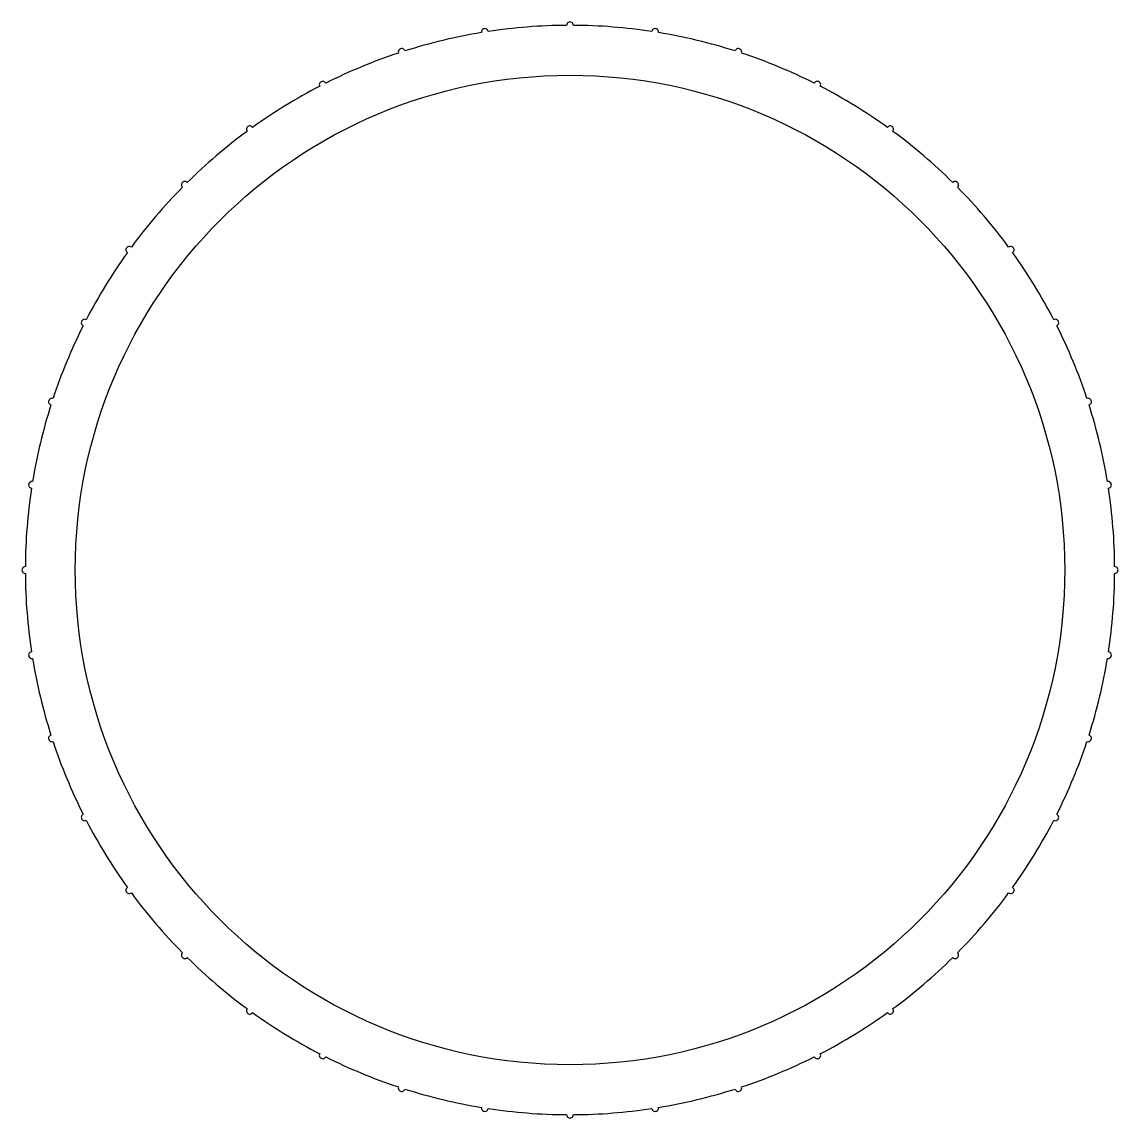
# Model space of a CAD drawing. Extents: x 135 to 183.3, y 189.6 to 237.9.
import ezdxf

# ---------------------------------------------------------------- set-up
doc = ezdxf.new("R2010")
doc.units = 0
doc.header["$LTSCALE"] = 15
doc.layers.get('0').update_dxf_attribs({"linetype": 'CONTINUOUS'})

msp = doc.modelspace()

# ---------------------------------------------------------------- linework, layer by layer
at = {"color": 0, "linetype": 'BYBLOCK'}
msp.add_lwpolyline([(142.308, 196.678, 0.036161), (144.944, 194.427, 1.003125), (145.187, 194.25, 0.036161), (148.143, 192.439, 1.003125), (148.41, 192.303, 0.036161), (151.613, 190.976, 1.003125), (151.899, 190.883, 0.036161), (155.27, 190.074, 1.003125), (155.566, 190.027, 0.036161), (159.022, 189.755, 1.003125), (159.322, 189.755, 0.036161), (162.779, 190.027, 1.003125), (163.075, 190.074, 0.036161), (166.446, 190.883, 1.003125), (166.731, 190.976, 0.036161), (169.934, 192.303, 1.003125), (170.202, 192.439, 0.036161), (173.158, 194.25, 1.003125), (173.4, 194.427, 0.036161), (176.037, 196.678, 1.003125), (176.249, 196.89, 0.036161), (178.5, 199.527, 1.003125), (178.677, 199.769, 0.036161), (180.488, 202.725, 1.003125), (180.624, 202.993, 0.036161), (181.951, 206.196, 1.003125), (182.044, 206.481, 0.036161), (182.853, 209.852, 1.003125), (182.9, 210.148, 0.036161), (183.172, 213.605, 1.003125), (183.172, 213.905, 0.036161), (182.9, 217.361, 1.003125), (182.853, 217.657, 0.036161), (182.044, 221.028, 1.003125), (181.951, 221.313, 0.036161), (180.624, 224.516, 1.003125), (180.488, 224.784, 0.036161), (178.677, 227.74, 1.003125), (178.5, 227.982, 0.036161), (176.249, 230.619, 1.003125), (176.037, 230.831, 0.036161), (173.4, 233.082, 1.003125), (173.158, 233.259, 0.036161), (170.202, 235.07, 1.003125), (169.934, 235.206, 0.036161), (166.731, 236.533, 1.003125), (166.446, 236.626, 0.036161), (163.075, 237.435, 1.003125), (162.779, 237.482, 0.036161), (159.322, 237.754, 1.003125), (159.022, 237.754, 0.036161), (155.566, 237.482, 1.003125), (155.27, 237.435, 0.036161), (151.899, 236.626, 1.003125), (151.613, 236.533, 0.036161), (148.41, 235.206, 1.003125), (148.143, 235.07, 0.036161), (145.187, 233.259, 1.003125), (144.944, 233.082, 0.036161), (142.308, 230.831, 1.003125), (142.096, 230.619, 0.036161), (139.844, 227.982, 1.003125), (139.668, 227.74, 0.036161), (137.857, 224.784, 1.003125), (137.721, 224.516, 0.036161), (136.394, 221.313, 1.003125), (136.301, 221.028, 0.036161), (135.492, 217.657, 1.003125), (135.445, 217.361, 0.036161), (135.173, 213.905, 1.003125), (135.173, 213.605, 0.036161), (135.445, 210.148, 1.003125), (135.492, 209.852, 0.036161), (136.301, 206.481, 1.003125), (136.394, 206.196, 0.036161), (137.721, 202.993, 1.003125), (137.857, 202.725, 0.036161), (139.668, 199.769, 1.003125), (139.844, 199.527, 0.036161), (142.096, 196.89, 1.003125)], format="xyb", close=True, dxfattribs=at)
msp.add_circle((159.172, 213.755), 21.8, dxfattribs=at)

doc.saveas('drawing.dxf')
